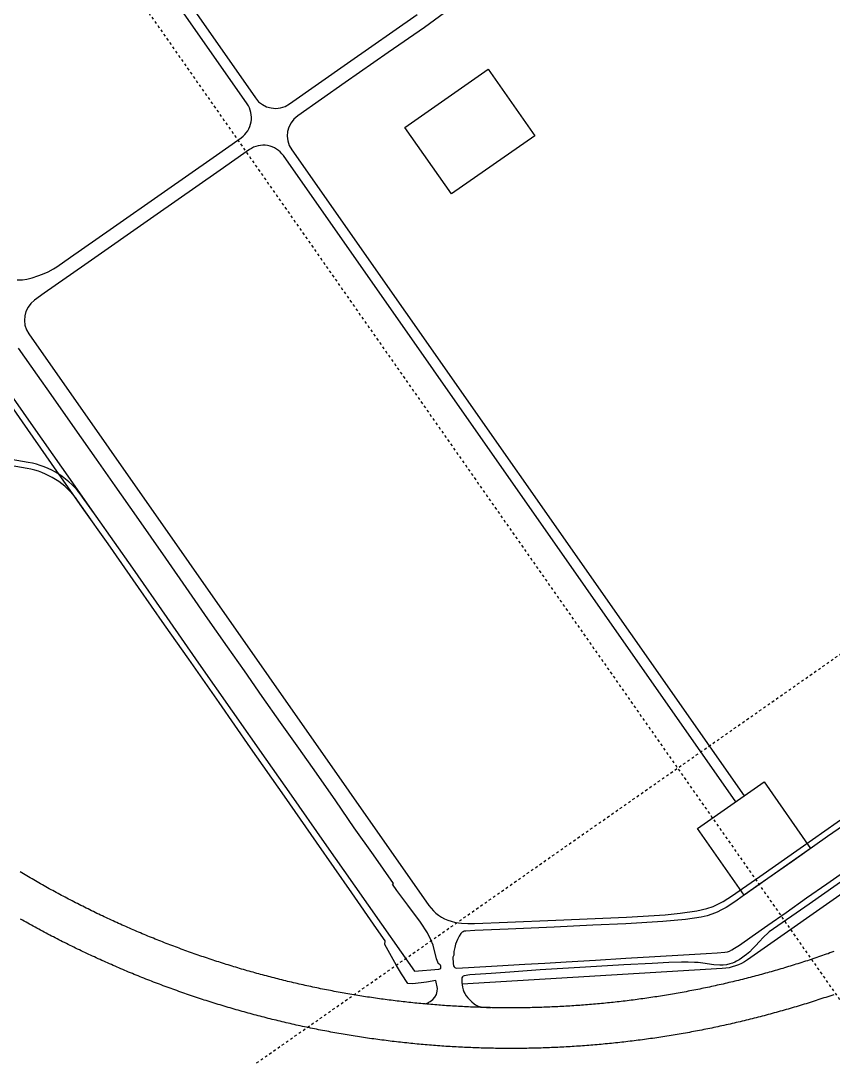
# Model space of a CAD drawing. Header units: millimetres. Extents: x 152904052 to 153933663, y 538271515 to 539240469.
# Drawn here: x 153555842 to 153559844, y 539069502 to 539074607 of the extents above; entities that cross this region are included whole.
import ezdxf

# ---------------------------------------------------------------- set-up
doc = ezdxf.new("R2010")
doc.units = ezdxf.units.MM
doc.linetypes.add('HIDDEN', pattern=[5.08, 2.54, -2.54])
doc.layers.add('BORD', color=7, linetype='Continuous')

msp = doc.modelspace()

# ---------------------------------------------------------------- linework, layer by layer
at = {"layer": 'BORD', "color": 8, "linetype": 'HIDDEN', "ltscale": 5}
for p, q in [((153516059.1, 539132362.1), (153567681, 539058638.4)), ((153522215.5, 539045114.7), (153645088.3, 539131151.2))]:
    msp.add_line(p, q, dxfattribs=at)
at = {"layer": 'BORD', "color": 137, "ltscale": 10}
msp.add_line((153558213.6, 539069745.1), (153558203.8, 539069745.2), dxfattribs=at)
at = {"layer": 'BORD', "color": 133, "ltscale": 10, "flags": 128}
for points in [[(153556213.1, 539072166.2), (153556146.8, 539072260.8, 0.198912), (153555879, 539072431.5), (153555376.2, 539072520.1, -0.198912), (153555127.7, 539072678.4), (153550120.7, 539079829.2, -0.199201), (153550057, 539080117.3), (153550145.9, 539080618.4, 0.198982), (153550077.5, 539080928.7), (153550061.2, 539080952.1)], [(153556188.5, 539072149), (153556122.3, 539072243.6, 0.198912), (153555873.7, 539072401.9), (153555371, 539072490.6, -0.198912), (153555103.1, 539072661.2), (153550096.1, 539079812, -0.199201), (153550027.5, 539080122.5), (153550116.4, 539080623.7, 0.198982), (153550052.9, 539080911.5), (153550036.6, 539080934.9)], [(153562356.4, 539075077.9), (153562235.1, 539074993, 0.414214), (153562205.7, 539074825.9), (153563243.3, 539073344, -0.037305), (153563398.6, 539073082.7), (153563438.7, 539073002.2, -0.371173), (153563374.3, 539072749.3), (153562088.8, 539071849.1), (153561889.9, 539071773), (153561726.1, 539071658.2), (153561586.5, 539071497.5), (153559421.3, 539069981.3, -0.138778), (153559297.8, 539069938.3), (153558016, 539069862.3)], [(153555910.2, 539073230.5, 0.411402), (153555881.7, 539073064.1), (153557852.4, 539070249.6, 0.17274), (153557961.8, 539070171.8)]]:
    msp.add_lwpolyline(points, format="xyb", dxfattribs=at)
at = {"layer": 'BORD', "color": 133}
for points in [[(153556927.5, 539074030.7, 0.414242), (153556957, 539074197.9), (153555607.1, 539076125.7), (153555648.1, 539076154.4), (153556998, 539074226.5, 0.413981), (153557165.1, 539074197)], [(153557206.1, 539074138.4, 0.414069), (153557176.7, 539073971.3), (153559405, 539070788.9)], [(153559364.1, 539070760.2), (153557135.8, 539073942.6, 0.414291), (153556968.6, 539073972)]]:
    msp.add_lwpolyline(points, format="xyb", dxfattribs=at)
at = {"layer": 'BORD', "color": 133, "ltscale": 10, "flags": 128}
for points in [[(153559296.2, 539075598.7), (153559127.2, 539075478.6), (153558877.1, 539075308.1), (153558667.5, 539075162.8), (153558439.3, 539075001.7), (153558204.9, 539074838.1), (153557929, 539074645.2), (153557830.4, 539074574)], [(153557165.1, 539074197), (153557451.5, 539074397.2), (153557794.4, 539074638.3)], [(153557830.4, 539074574), (153557651.7, 539074450.2), (153557439.7, 539074302.1), (153557206.1, 539074138.4)], [(153555824.9, 539073330.5), (153555850.4, 539073331.3), (153555872, 539073334.2), (153555898.2, 539073340), (153555925.6, 539073349.8), (153555949.4, 539073358.7), (153555976.5, 539073370.1), (153556003, 539073385.2), (153556019.5, 539073395.4), (153556086.5, 539073441.6), (153556282.7, 539073579.1), (153556549.7, 539073765.8), (153556789.4, 539073934), (153556927.5, 539074030.7)], [(153556968.6, 539073972), (153556824.8, 539073871.3), (153556498.4, 539073642.5), (153556157.2, 539073403.8), (153555957.7, 539073264.5), (153555910.2, 539073230.5)], [(153555755.3, 539072817.9), (153555903.5, 539072607.3), (153556043.6, 539072407.4), (153556212.3, 539072167.1), (153556392.6, 539071910.1), (153556561.1, 539071668.3), (153556718.4, 539071441.8), (153556883.2, 539071205.6), (153557049.6, 539070969.3), (153557173.8, 539070792.9), (153557337.2, 539070558.8), (153557487.2, 539070344.5), (153557618.4, 539070157.4), (153557715.5, 539070020), (153557781.4, 539069925.8), (153557900.7, 539069935.1), (153557906.6, 539069937.2), (153557911, 539069940.9), (153557912, 539069945.3), (153557911.8, 539069949.5), (153557909.8, 539069954.8), (153557904.7, 539069960.1), (153557899.2, 539069961.9), (153557890.3, 539069987.1), (153557873.8, 539070053.3), (153557862.3, 539070080.7), (153557845, 539070114.5), (153557811.4, 539070166.2), (153557749, 539070250.2), (153557695.1, 539070322.9), (153557673.1, 539070353.7), (153557677.9, 539070357.3), (153557579.8, 539070498.1), (153557485, 539070632.4), (153557393.6, 539070763.8), (153557298.7, 539070900.3), (153557211.7, 539071023.4), (153557122.2, 539071150.3), (153557031.6, 539071279.1), (153556944.9, 539071404.2), (153556861.2, 539071523.4), (153556764.3, 539071661.1), (153556672, 539071793.8), (153556556.1, 539071960.1), (153556412.1, 539072166.1), (153556307, 539072315.8), (153556214.6, 539072447.7), (153556110.9, 539072596.5), (153555991.8, 539072765.7), (153555925.1, 539072860.5), (153555831.1, 539072994.9)], [(153557833.3, 539069764), (153557843.4, 539069768.1), (153557859.1, 539069776.5), (153557871.5, 539069786), (153557881.8, 539069798.1), (153557889.8, 539069810.9), (153557893.9, 539069827.6), (153557894.8, 539069840.2), (153557886.1, 539069880.3), (153557841.3, 539069871.2), (153557773, 539069863.2), (153557749, 539069864.7), (153557716.7, 539069912.6), (153557692.4, 539069952.9), (153557635.2, 539070056.9), (153557637, 539070074.3), (153557595.1, 539070136.3), (153557472.8, 539070311.2), (153557298.8, 539070561), (153557141.8, 539070787), (153556974.2, 539071025.5), (153556818.6, 539071248.4), (153556669.9, 539071461.5), (153556550.7, 539071631.2), (153556422.7, 539071815.4), (153556272, 539072029.8), (153556147, 539072208.1), (153555994, 539072426.3), (153555851, 539072630.6), (153555686.7, 539072865.4)], [(153557961.8, 539070171.8), (153557982.8, 539070165.9), (153558013.8, 539070161.4), (153558043.7, 539070160.7), (153558077.1, 539070160.5), (153558239, 539070166.5), (153558477.5, 539070176.4), (153558825.7, 539070191.2), (153559016.1, 539070203.7), (153559089.8, 539070211.1), (153559171.7, 539070223.5), (153559221.3, 539070234.4), (153559251.9, 539070244.4), (153559276.2, 539070255.6), (153559302.1, 539070268.6), (153559347.3, 539070298.1), (153559397.1, 539070333), (153559482.7, 539070392.1), (153559681.6, 539070532), (153559924.3, 539070701.7), (153560198.3, 539070892.9), (153560470.6, 539071083.2)], [(153560004.5, 539070719.2), (153559816, 539070589.1), (153559639.5, 539070464.9), (153559463.2, 539070340.5), (153559407.2, 539070300.8), (153559371, 539070275.5), (153559340, 539070254.5), (153559317, 539070239.7), (153559294.2, 539070227.3), (153559272.3, 539070216.5), (153559246.7, 539070205.6), (153559222.5, 539070197.7), (153559193.2, 539070191.1), (153559115.6, 539070180.7), (153559004.2, 539070169.5), (153558823.3, 539070158.4), (153558659.7, 539070151.6), (153558469.4, 539070143.1), (153558242.3, 539070132.3), (153558078.2, 539070125.7), (153558034.5, 539070123.3), (153558025.5, 539070122.4), (153558020.7, 539070120.1), (153558016.8, 539070117.2), (153558010.4, 539070110.8), (153558001.4, 539070097.4), (153557992.9, 539070081.2), (153557984.3, 539070058.6), (153557979.7, 539070042.3), (153557975.7, 539070022.4), (153557974.8, 539070003.8), (153557971.1, 539069995.3), (153557972.4, 539069964.2), (153557973.8, 539069951.7), (153557976.2, 539069947.6), (153557979.9, 539069943.9), (153557984.3, 539069941.8), (153557987.8, 539069940.7), (153558048.2, 539069943.9), (153558188.1, 539069951.7), (153558324.8, 539069959.6), (153558423.4, 539069965.4), (153558528.5, 539069971.6), (153558673, 539069979.9), (153558823.2, 539069989.5), (153558965.7, 539069997.7), (153559106.1, 539070006.7), (153559217.7, 539070013.2), (153559272.1, 539070016.7), (153559310.8, 539070019.3), (153559322.8, 539070021.2), (153559333.1, 539070024.2), (153559345.1, 539070030.1), (153559358.4, 539070038.4), (153559381.8, 539070054.2), (153559444.2, 539070097.6), (153559521.2, 539070151.4), (153559611.6, 539070215), (153559712.7, 539070286.1), (153559813.1, 539070355.8), (153559927.3, 539070435.4)], [(153560077.8, 539070503.2), (153559724.9, 539070256), (153559528.8, 539070119.7), (153559523.1, 539070114.5), (153559500.1, 539070092.8), (153559479.1, 539070069.8), (153559463.1, 539070052.4), (153559447.1, 539070035.6), (153559432.7, 539070021.2), (153559417.6, 539070007.8), (153559405.7, 539069998.7), (153559392.1, 539069989.1), (153559380.1, 539069981.1), (153559368.4, 539069974.1), (153559359.7, 539069969.7), (153559348, 539069964.6), (153559334.1, 539069961.1), (153559317.8, 539069956.7), (153559302.2, 539069954.6), (153559284.8, 539069954.4), (153559256.6, 539069957), (153559202.5, 539069964.7), (153559178.9, 539069967.7), (153559161, 539069968.6), (153559129.3, 539069969.7), (153559096, 539069970), (153559034.6, 539069968.8), (153558952, 539069964.1), (153558813.4, 539069956.5), (153558624.5, 539069945), (153558401.3, 539069931.4), (153558251.2, 539069921.5), (153558159.4, 539069914.4), (153558053.8, 539069906.9), (153558025.8, 539069902.3), (153558020.6, 539069900.5), (153558017.2, 539069897.4), (153558015, 539069893), (153558015, 539069870.5), (153558017.9, 539069846), (153558020.8, 539069834.5), (153558024.2, 539069824.3), (153558028.7, 539069816), (153558036.2, 539069804.8), (153558045, 539069794.7), (153558054.5, 539069784.2), (153558064.6, 539069774.4), (153558075.2, 539069765.3), (153558082.8, 539069759.7), (153558091.7, 539069754.8), (153558100.8, 539069752.4), (153558110.3, 539069750.4), (153558135.4, 539069747.4), (153558159.8, 539069745.9)]]:
    msp.add_lwpolyline(points, dxfattribs=at)
msp.add_lwpolyline([(153558373.6, 539074040.3), (153557964, 539073753.5), (153557734.6, 539074081.2), (153558144.1, 539074368)], close=True, dxfattribs=at)
at = {"layer": 'BORD', "color": 133}
msp.add_lwpolyline([(153559175.7, 539070628.3), (153559503.3, 539070857.7), (153559732.8, 539070530.1), (153559405.1, 539070300.6)], close=True, dxfattribs=at)
at = {"layer": 'BORD', "color": 137, "ltscale": 10, "flags": 128}
for points in [[(153558203.8, 539069745.2), (153558194, 539069745.3), (153558184.2, 539069745.4), (153558174.4, 539069745.6), (153558164.6, 539069745.8), (153558154.8, 539069746), (153558145, 539069746.2), (153558135.2, 539069746.4), (153558125.5, 539069746.7), (153558115.7, 539069747), (153558105.9, 539069747.3), (153558096.1, 539069747.6), (153558086.3, 539069748), (153558076.5, 539069748.3), (153558066.7, 539069748.7), (153558057, 539069749.1), (153558047.2, 539069749.6), (153558037.4, 539069750), (153558027.6, 539069750.5), (153558017.8, 539069751), (153558008.1, 539069751.5), (153557998.3, 539069752), (153557988.5, 539069752.5), (153557978.7, 539069753.1), (153557969, 539069753.7), (153557959.2, 539069754.3), (153557949.4, 539069754.9), (153557939.6, 539069755.6), (153557929.9, 539069756.3), (153557920.1, 539069757), (153557910.3, 539069757.7), (153557900.6, 539069758.4), (153557890.8, 539069759.2), (153557881.1, 539069759.9), (153557871.3, 539069760.7), (153557861.5, 539069761.5), (153557851.8, 539069762.4), (153557842, 539069763.2), (153557832.3, 539069764.1), (153557822.5, 539069765), (153557812.8, 539069765.9), (153557803, 539069766.8), (153557793.3, 539069767.8), (153557783.5, 539069768.8), (153557773.8, 539069769.8), (153557764.1, 539069770.8), (153557754.3, 539069771.8), (153557744.6, 539069772.9), (153557734.9, 539069774), (153557725.1, 539069775.1), (153557715.4, 539069776.2), (153557705.7, 539069777.3), (153557696, 539069778.5), (153557686.2, 539069779.7), (153557676.5, 539069780.9), (153557666.8, 539069782.1), (153557657.1, 539069783.3), (153557647.4, 539069784.6), (153557637.7, 539069785.9), (153557628, 539069787.2), (153557618.3, 539069788.5), (153557608.6, 539069789.8), (153557598.9, 539069791.2), (153557589.2, 539069792.6), (153557579.5, 539069794), (153557569.8, 539069795.4), (153557560.1, 539069796.8), (153557550.4, 539069798.3), (153557540.7, 539069799.8), (153557531.1, 539069801.3), (153557521.4, 539069802.8), (153557511.7, 539069804.3), (153557502.1, 539069805.9), (153557492.4, 539069807.5), (153557482.7, 539069809.1), (153557473.1, 539069810.7), (153557463.4, 539069812.4), (153557453.8, 539069814), (153557444.1, 539069815.7), (153557434.5, 539069817.4), (153557424.9, 539069819.1), (153557415.2, 539069820.9), (153557405.6, 539069822.6), (153557396, 539069824.4), (153557386.3, 539069826.2), (153557376.7, 539069828), (153557367.1, 539069829.9), (153557357.5, 539069831.8), (153557347.9, 539069833.6), (153557338.3, 539069835.5), (153557328.7, 539069837.5), (153557319.1, 539069839.4), (153557309.5, 539069841.4), (153557299.9, 539069843.4), (153557290.3, 539069845.4), (153557280.7, 539069847.4), (153557271.2, 539069849.4), (153557261.6, 539069851.5), (153557252, 539069853.6), (153557242.5, 539069855.7), (153557232.9, 539069857.8), (153557223.3, 539069859.9), (153557213.8, 539069862.1), (153557204.2, 539069864.3), (153557194.7, 539069866.5), (153557185.2, 539069868.7), (153557175.6, 539069871), (153557166.1, 539069873.2), (153557156.6, 539069875.5), (153557147.1, 539069877.8), (153557137.6, 539069880.1), (153557128.1, 539069882.5), (153557118.5, 539069884.8), (153557109.1, 539069887.2), (153557099.6, 539069889.6), (153557090.1, 539069892), (153557080.6, 539069894.5), (153557071.1, 539069896.9), (153557061.6, 539069899.4), (153557052.2, 539069901.9), (153557042.7, 539069904.4), (153557033.3, 539069907), (153557023.8, 539069909.5), (153557014.4, 539069912.1), (153557004.9, 539069914.7), (153556995.5, 539069917.3), (153556986.1, 539069920), (153556976.6, 539069922.6), (153556967.2, 539069925.3), (153556957.8, 539069928), (153556948.4, 539069930.7), (153556939, 539069933.5), (153556929.6, 539069936.2), (153556920.2, 539069939), (153556910.8, 539069941.8), (153556901.4, 539069944.6), (153556892.1, 539069947.4), (153556882.7, 539069950.3), (153556873.3, 539069953.2), (153556864, 539069956.1), (153556854.6, 539069959), (153556845.3, 539069961.9), (153556836, 539069964.9), (153556826.6, 539069967.8), (153556817.3, 539069970.8), (153556808, 539069973.8), (153556798.7, 539069976.8), (153556789.4, 539069979.9), (153556780.1, 539069983), (153556770.8, 539069986.1), (153556761.5, 539069989.2), (153556752.2, 539069992.3), (153556742.9, 539069995.4), (153556733.7, 539069998.6), (153556724.4, 539070001.8), (153556715.2, 539070005), (153556705.9, 539070008.2), (153556696.7, 539070011.4), (153556687.4, 539070014.7), (153556678.2, 539070018), (153556669, 539070021.3), (153556659.8, 539070024.6), (153556650.6, 539070027.9), (153556641.4, 539070031.3), (153556632.2, 539070034.7), (153556623, 539070038.1), (153556613.8, 539070041.5), (153556604.7, 539070044.9), (153556595.5, 539070048.4), (153556586.3, 539070051.8), (153556577.2, 539070055.3), (153556568, 539070058.8), (153556558.9, 539070062.4), (153556549.8, 539070065.9), (153556540.7, 539070069.5), (153556531.6, 539070073.1), (153556522.4, 539070076.7), (153556513.4, 539070080.3), (153556504.3, 539070083.9), (153556495.2, 539070087.6), (153556486.1, 539070091.3), (153556477, 539070095), (153556468, 539070098.7), (153556458.9, 539070102.4), (153556449.9, 539070106.2), (153556440.9, 539070109.9), (153556431.8, 539070113.7), (153556422.8, 539070117.6), (153556413.8, 539070121.4), (153556404.8, 539070125.2), (153556395.8, 539070129.1), (153556386.8, 539070133), (153556377.8, 539070136.9), (153556368.9, 539070140.8), (153556359.9, 539070144.8), (153556350.9, 539070148.7), (153556342, 539070152.7), (153556333.1, 539070156.7), (153556324.1, 539070160.7), (153556315.2, 539070164.8), (153556306.3, 539070168.8), (153556297.4, 539070172.9), (153556288.5, 539070177), (153556279.6, 539070181.1), (153556270.7, 539070185.2), (153556261.9, 539070189.4), (153556253, 539070193.5), (153556244.1, 539070197.7), (153556235.3, 539070201.9), (153556226.5, 539070206.1), (153556217.6, 539070210.4), (153556208.8, 539070214.6), (153556200, 539070218.9), (153556191.2, 539070223.2), (153556182.4, 539070227.5), (153556173.6, 539070231.9), (153556164.9, 539070236.2), (153556156.1, 539070240.6), (153556147.4, 539070245), (153556138.6, 539070249.4), (153556129.9, 539070253.8), (153556121.1, 539070258.2), (153556112.4, 539070262.7), (153556103.7, 539070267.2), (153556095, 539070271.7), (153556086.3, 539070276.2), (153556077.7, 539070280.7), (153556069, 539070285.2), (153556060.3, 539070289.8), (153556051.7, 539070294.4), (153556043, 539070299), (153556034.4, 539070303.6), (153556025.8, 539070308.3), (153556017.2, 539070312.9), (153556008.6, 539070317.6), (153556000, 539070322.3), (153555991.4, 539070327), (153555982.8, 539070331.7), (153555974.2, 539070336.5), (153555965.7, 539070341.2), (153555957.1, 539070346), (153555948.6, 539070350.8), (153555940.1, 539070355.6), (153555931.6, 539070360.5), (153555923.1, 539070365.3), (153555914.6, 539070370.2), (153555906.1, 539070375.1), (153555897.6, 539070380), (153555889.1, 539070384.9), (153555880.7, 539070389.9), (153555872.3, 539070394.8), (153555863.8, 539070399.8), (153555855.4, 539070404.8), (153555847, 539070409.8), (153555838.6, 539070414.8)], [(153559846.4, 539069809.8), (153559836.7, 539069806.5), (153559827.1, 539069803.2), (153559817.4, 539069799.9), (153559807.7, 539069796.7), (153559798, 539069793.5), (153559788.3, 539069790.3), (153559778.6, 539069787.1), (153559768.9, 539069783.9), (153559759.2, 539069780.8), (153559749.5, 539069777.7), (153559739.8, 539069774.6), (153559730, 539069771.5), (153559720.3, 539069768.5), (153559710.6, 539069765.4), (153559700.8, 539069762.4), (153559691, 539069759.4), (153559681.3, 539069756.4), (153559671.5, 539069753.5), (153559661.7, 539069750.5), (153559651.9, 539069747.6), (153559642.2, 539069744.7), (153559632.4, 539069741.8), (153559622.6, 539069739), (153559612.8, 539069736.1), (153559602.9, 539069733.3), (153559593.1, 539069730.5), (153559583.3, 539069727.8), (153559573.5, 539069725), (153559563.6, 539069722.3), (153559553.8, 539069719.6), (153559543.9, 539069716.9), (153559534.1, 539069714.2), (153559524.2, 539069711.6), (153559514.4, 539069708.9), (153559504.5, 539069706.3), (153559494.6, 539069703.7), (153559484.7, 539069701.2), (153559474.9, 539069698.6), (153559465, 539069696.1), (153559455.1, 539069693.6), (153559445.2, 539069691.1), (153559435.3, 539069688.6), (153559425.4, 539069686.2), (153559415.4, 539069683.8), (153559405.5, 539069681.4), (153559395.6, 539069679), (153559385.7, 539069676.6), (153559375.7, 539069674.3), (153559365.8, 539069672), (153559355.8, 539069669.7), (153559345.9, 539069667.4), (153559335.9, 539069665.1), (153559326, 539069662.9), (153559316, 539069660.7), (153559306, 539069658.5), (153559296.1, 539069656.3), (153559286.1, 539069654.1), (153559276.1, 539069652), (153559266.1, 539069649.9), (153559256.1, 539069647.8), (153559246.1, 539069645.7), (153559236.1, 539069643.7), (153559226.1, 539069641.7), (153559216.1, 539069639.6), (153559206.1, 539069637.7), (153559196.1, 539069635.7), (153559186.1, 539069633.7), (153559176, 539069631.8), (153559166, 539069629.9), (153559156, 539069628), (153559145.9, 539069626.2), (153559135.9, 539069624.3), (153559125.9, 539069622.5), (153559115.8, 539069620.7), (153559105.7, 539069618.9), (153559095.7, 539069617.2), (153559085.6, 539069615.4), (153559075.6, 539069613.7), (153559065.5, 539069612), (153559055.4, 539069610.3), (153559045.4, 539069608.7), (153559035.3, 539069607.1), (153559025.2, 539069605.5), (153559015.1, 539069603.9), (153559005, 539069602.3), (153558994.9, 539069600.7), (153558984.8, 539069599.2), (153558974.8, 539069597.7), (153558964.7, 539069596.2), (153558954.5, 539069594.8), (153558944.4, 539069593.3), (153558934.3, 539069591.9), (153558924.2, 539069590.5), (153558914.1, 539069589.1), (153558904, 539069587.8), (153558893.9, 539069586.4), (153558883.7, 539069585.1), (153558873.6, 539069583.8), (153558863.5, 539069582.5), (153558853.4, 539069581.3), (153558843.2, 539069580.1), (153558833.1, 539069578.8), (153558823, 539069577.7), (153558812.8, 539069576.5), (153558802.7, 539069575.3), (153558792.5, 539069574.2), (153558782.4, 539069573.1), (153558772.2, 539069572), (153558762.1, 539069571), (153558751.9, 539069569.9), (153558741.8, 539069568.9), (153558731.6, 539069567.9), (153558721.4, 539069566.9), (153558711.3, 539069566), (153558701.1, 539069565), (153558690.9, 539069564.1), (153558680.8, 539069563.2), (153558670.6, 539069562.3), (153558660.4, 539069561.5), (153558650.3, 539069560.7), (153558640.1, 539069559.9), (153558629.9, 539069559.1), (153558619.7, 539069558.3), (153558609.5, 539069557.6), (153558599.4, 539069556.8), (153558589.2, 539069556.1), (153558579, 539069555.5), (153558568.8, 539069554.8), (153558558.6, 539069554.2), (153558548.4, 539069553.5), (153558538.2, 539069552.9), (153558528, 539069552.4), (153558517.8, 539069551.8), (153558507.7, 539069551.3), (153558497.5, 539069550.8), (153558487.3, 539069550.3), (153558477.1, 539069549.8), (153558466.9, 539069549.4), (153558456.7, 539069548.9), (153558446.5, 539069548.5), (153558436.3, 539069548.1), (153558426.1, 539069547.8), (153558415.9, 539069547.4), (153558405.7, 539069547.1), (153558395.4, 539069546.8), (153558385.2, 539069546.5), (153558375, 539069546.3), (153558364.8, 539069546.1), (153558354.6, 539069545.8), (153558344.4, 539069545.6), (153558334.2, 539069545.5), (153558324, 539069545.3), (153558313.8, 539069545.2), (153558303.6, 539069545.1), (153558293.4, 539069545), (153558283.2, 539069544.9), (153558273, 539069544.9), (153558262.8, 539069544.9), (153558252.6, 539069544.9), (153558242.3, 539069544.9), (153558232.1, 539069544.9), (153558221.9, 539069545), (153558211.7, 539069545.1), (153558201.5, 539069545.2), (153558191.3, 539069545.3), (153558181.1, 539069545.5), (153558170.9, 539069545.6), (153558160.7, 539069545.8), (153558150.5, 539069546), (153558140.3, 539069546.3), (153558130.1, 539069546.5), (153558119.9, 539069546.8), (153558109.7, 539069547.1), (153558099.5, 539069547.4), (153558089.3, 539069547.7), (153558079, 539069548.1), (153558068.8, 539069548.5), (153558058.6, 539069548.9), (153558048.4, 539069549.3), (153558038.2, 539069549.8), (153558028.1, 539069550.2), (153558017.9, 539069550.7), (153558007.7, 539069551.2), (153557997.5, 539069551.7), (153557987.3, 539069552.3), (153557977.1, 539069552.9), (153557966.9, 539069553.5), (153557956.7, 539069554.1), (153557946.5, 539069554.7), (153557936.3, 539069555.4), (153557926.1, 539069556.1), (153557916, 539069556.8), (153557905.8, 539069557.5), (153557895.6, 539069558.2), (153557885.4, 539069559), (153557875.2, 539069559.8), (153557865.1, 539069560.6), (153557854.9, 539069561.4), (153557844.7, 539069562.2), (153557834.5, 539069563.1), (153557824.4, 539069564), (153557814.2, 539069564.9), (153557804, 539069565.8), (153557793.9, 539069566.8), (153557783.7, 539069567.8), (153557773.5, 539069568.8), (153557763.4, 539069569.8), (153557753.2, 539069570.8), (153557743.1, 539069571.9), (153557732.9, 539069573), (153557722.8, 539069574.1), (153557712.6, 539069575.2), (153557702.5, 539069576.3), (153557692.4, 539069577.5), (153557682.2, 539069578.7), (153557672.1, 539069579.9), (153557661.9, 539069581.1), (153557651.8, 539069582.4), (153557641.7, 539069583.7), (153557631.6, 539069585), (153557621.4, 539069586.3), (153557611.3, 539069587.6), (153557601.2, 539069589), (153557591.1, 539069590.3), (153557581, 539069591.7), (153557570.9, 539069593.1), (153557560.7, 539069594.6), (153557550.6, 539069596), (153557540.5, 539069597.5), (153557530.4, 539069599), (153557520.4, 539069600.6), (153557510.3, 539069602.1), (153557500.2, 539069603.7), (153557490.1, 539069605.3), (153557480, 539069606.9), (153557469.9, 539069608.5), (153557459.9, 539069610.1), (153557449.8, 539069611.8), (153557439.7, 539069613.5), (153557429.7, 539069615.2), (153557419.6, 539069617), (153557409.5, 539069618.7), (153557399.5, 539069620.5), (153557389.4, 539069622.3), (153557379.4, 539069624.1), (153557369.4, 539069625.9), (153557359.3, 539069627.8), (153557349.3, 539069629.7), (153557339.3, 539069631.6), (153557329.2, 539069633.5), (153557319.2, 539069635.4), (153557309.2, 539069637.4), (153557299.2, 539069639.4), (153557289.2, 539069641.4), (153557279.2, 539069643.4), (153557269.2, 539069645.5), (153557259.2, 539069647.5), (153557249.2, 539069649.6), (153557239.2, 539069651.7), (153557229.2, 539069653.9), (153557219.2, 539069656), (153557209.2, 539069658.2), (153557199.3, 539069660.4), (153557189.3, 539069662.6), (153557179.4, 539069664.8), (153557169.4, 539069667.1), (153557159.4, 539069669.4), (153557149.5, 539069671.7), (153557139.6, 539069674), (153557129.6, 539069676.3), (153557119.7, 539069678.7), (153557109.8, 539069681.1), (153557099.8, 539069683.5), (153557089.9, 539069685.9), (153557080, 539069688.3), (153557070.1, 539069690.8), (153557060.2, 539069693.3), (153557050.3, 539069695.8), (153557040.4, 539069698.3), (153557030.5, 539069700.9), (153557020.6, 539069703.4), (153557010.8, 539069706), (153557000.9, 539069708.6), (153556991, 539069711.2), (153556981.2, 539069713.9), (153556971.3, 539069716.6), (153556961.5, 539069719.2), (153556951.6, 539069721.9), (153556941.8, 539069724.7), (153556932, 539069727.4), (153556922.1, 539069730.2), (153556912.3, 539069733), (153556902.5, 539069735.8), (153556892.7, 539069738.6), (153556882.9, 539069741.5), (153556873.1, 539069744.4), (153556863.3, 539069747.3), (153556853.5, 539069750.2), (153556843.8, 539069753.1), (153556834, 539069756.1), (153556824.2, 539069759), (153556814.5, 539069762), (153556804.7, 539069765), (153556795, 539069768.1), (153556785.2, 539069771.1), (153556775.5, 539069774.2), (153556765.8, 539069777.3), (153556756, 539069780.4), (153556746.3, 539069783.6), (153556736.6, 539069786.7), (153556726.9, 539069789.9), (153556717.2, 539069793.1), (153556707.5, 539069796.3), (153556697.8, 539069799.6), (153556688.2, 539069802.8), (153556678.5, 539069806.1), (153556668.8, 539069809.4), (153556659.2, 539069812.7), (153556649.5, 539069816), (153556639.9, 539069819.4), (153556630.3, 539069822.8), (153556620.6, 539069826.2), (153556611, 539069829.6), (153556601.4, 539069833), (153556591.8, 539069836.5), (153556582.2, 539069840), (153556572.6, 539069843.5), (153556563, 539069847), (153556553.5, 539069850.5), (153556543.9, 539069854.1), (153556534.3, 539069857.7), (153556524.8, 539069861.3), (153556515.2, 539069864.9), (153556505.7, 539069868.5), (153556496.2, 539069872.2), (153556486.6, 539069875.9), (153556477.1, 539069879.6), (153556467.6, 539069883.3), (153556458.1, 539069887), (153556448.6, 539069890.8), (153556439.2, 539069894.6), (153556429.7, 539069898.4), (153556420.2, 539069902.2), (153556410.7, 539069906), (153556401.3, 539069909.9), (153556391.9, 539069913.7), (153556382.4, 539069917.6), (153556373, 539069921.5), (153556363.6, 539069925.5), (153556354.2, 539069929.4), (153556344.8, 539069933.4), (153556335.4, 539069937.4), (153556326, 539069941.4), (153556316.6, 539069945.5), (153556307.2, 539069949.5), (153556297.9, 539069953.6), (153556288.5, 539069957.7), (153556279.2, 539069961.8), (153556269.8, 539069965.9), (153556260.5, 539069970.1), (153556251.2, 539069974.2), (153556241.9, 539069978.4), (153556232.6, 539069982.6), (153556223.3, 539069986.9), (153556214, 539069991.1), (153556204.7, 539069995.4), (153556195.5, 539069999.7), (153556186.2, 539070004), (153556177, 539070008.3), (153556167.7, 539070012.6), (153556158.5, 539070017), (153556149.3, 539070021.4), (153556140.1, 539070025.8), (153556130.9, 539070030.2), (153556121.7, 539070034.6), (153556112.5, 539070039.1), (153556103.3, 539070043.6), (153556094.1, 539070048.1), (153556085, 539070052.6), (153556075.8, 539070057.1), (153556066.7, 539070061.7), (153556057.6, 539070066.2), (153556048.5, 539070070.8), (153556039.4, 539070075.4), (153556030.3, 539070080.1), (153556021.2, 539070084.7), (153556012.1, 539070089.4), (153556003, 539070094.1), (153555994, 539070098.8), (153555984.9, 539070103.5), (153555975.9, 539070108.2), (153555966.8, 539070113), (153555957.8, 539070117.8), (153555948.8, 539070122.6), (153555939.8, 539070127.4), (153555930.8, 539070132.2), (153555921.8, 539070137.1), (153555912.9, 539070142), (153555903.9, 539070146.9), (153555895, 539070151.8), (153555886, 539070156.7), (153555877.1, 539070161.7), (153555868.2, 539070166.6), (153555859.3, 539070171.6), (153555850.4, 539070176.6), (153555841.5, 539070181.6)], [(153559846.2, 539070021.7), (153559837, 539070018.4), (153559827.8, 539070015.1), (153559818.5, 539070011.8), (153559809.3, 539070008.6), (153559800, 539070005.4), (153559790.8, 539070002.2), (153559781.5, 539069999), (153559772.3, 539069995.8), (153559763, 539069992.7), (153559753.7, 539069989.5), (153559744.4, 539069986.4), (153559735.1, 539069983.3), (153559725.8, 539069980.3), (153559716.5, 539069977.2), (153559707.2, 539069974.2), (153559697.9, 539069971.2), (153559688.6, 539069968.2), (153559679.3, 539069965.2), (153559669.9, 539069962.3), (153559660.6, 539069959.3), (153559651.2, 539069956.4), (153559641.9, 539069953.5), (153559632.5, 539069950.6), (153559623.1, 539069947.8), (153559613.8, 539069944.9), (153559604.4, 539069942.1), (153559595, 539069939.3), (153559585.6, 539069936.6), (153559576.2, 539069933.8), (153559566.8, 539069931.1), (153559557.4, 539069928.3), (153559548, 539069925.6), (153559538.6, 539069923), (153559529.2, 539069920.3), (153559519.7, 539069917.7), (153559510.3, 539069915), (153559500.9, 539069912.4), (153559491.4, 539069909.9), (153559482, 539069907.3), (153559472.5, 539069904.8), (153559463, 539069902.2), (153559453.6, 539069899.7), (153559444.1, 539069897.2), (153559434.6, 539069894.8), (153559425.2, 539069892.3), (153559415.7, 539069889.9), (153559406.2, 539069887.5), (153559396.7, 539069885.1), (153559387.2, 539069882.8), (153559377.7, 539069880.4), (153559368.2, 539069878.1), (153559358.6, 539069875.8), (153559349.1, 539069873.5), (153559339.6, 539069871.2), (153559330.1, 539069869), (153559320.5, 539069866.8), (153559311, 539069864.6), (153559301.4, 539069862.4), (153559291.9, 539069860.2), (153559282.3, 539069858.1), (153559272.8, 539069855.9), (153559263.2, 539069853.8), (153559253.7, 539069851.7), (153559244.1, 539069849.7), (153559234.5, 539069847.6), (153559224.9, 539069845.6), (153559215.3, 539069843.6), (153559205.8, 539069841.6), (153559196.2, 539069839.6), (153559186.6, 539069837.7), (153559177, 539069835.8), (153559167.4, 539069833.9), (153559157.8, 539069832), (153559148.1, 539069830.1), (153559138.5, 539069828.3), (153559128.9, 539069826.4), (153559119.3, 539069824.6), (153559109.7, 539069822.8), (153559100, 539069821.1), (153559090.4, 539069819.3), (153559080.7, 539069817.6), (153559071.1, 539069815.9), (153559061.5, 539069814.2), (153559051.8, 539069812.6), (153559042.2, 539069810.9), (153559032.5, 539069809.3), (153559022.8, 539069807.7), (153559013.2, 539069806.1), (153559003.5, 539069804.5), (153558993.8, 539069803), (153558984.2, 539069801.5), (153558974.5, 539069800), (153558964.8, 539069798.5), (153558955.1, 539069797), (153558945.5, 539069795.6), (153558935.8, 539069794.1), (153558926.1, 539069792.7), (153558916.4, 539069791.3), (153558906.7, 539069790), (153558897, 539069788.6), (153558887.3, 539069787.3), (153558877.6, 539069786), (153558867.9, 539069784.7), (153558858.2, 539069783.5), (153558848.5, 539069782.2), (153558838.7, 539069781), (153558829, 539069779.8), (153558819.3, 539069778.6), (153558809.6, 539069777.5), (153558799.9, 539069776.3), (153558790.1, 539069775.2), (153558780.4, 539069774.1), (153558770.7, 539069773), (153558760.9, 539069772), (153558751.2, 539069770.9), (153558741.5, 539069769.9), (153558731.7, 539069768.9), (153558722, 539069767.9), (153558712.2, 539069767), (153558702.5, 539069766), (153558692.7, 539069765.1), (153558683, 539069764.2), (153558673.2, 539069763.3), (153558663.5, 539069762.5), (153558653.7, 539069761.6), (153558644, 539069760.8), (153558634.2, 539069760), (153558624.4, 539069759.2), (153558614.7, 539069758.5), (153558604.9, 539069757.8), (153558595.2, 539069757), (153558585.4, 539069756.3), (153558575.6, 539069755.7), (153558565.8, 539069755), (153558556.1, 539069754.4), (153558546.3, 539069753.8), (153558536.5, 539069753.2), (153558526.8, 539069752.6), (153558517, 539069752.1), (153558507.2, 539069751.5), (153558497.4, 539069751), (153558487.6, 539069750.5), (153558477.9, 539069750.1), (153558468.1, 539069749.6), (153558458.3, 539069749.2), (153558448.5, 539069748.8), (153558438.7, 539069748.4), (153558428.9, 539069748), (153558419.2, 539069747.7), (153558409.4, 539069747.3), (153558399.6, 539069747), (153558389.8, 539069746.7), (153558380, 539069746.5), (153558370.2, 539069746.2), (153558360.4, 539069746), (153558350.6, 539069745.8), (153558340.9, 539069745.6), (153558331.1, 539069745.4), (153558321.3, 539069745.3), (153558311.5, 539069745.2), (153558301.7, 539069745.1), (153558291.9, 539069745), (153558282.1, 539069744.9), (153558272.3, 539069744.9), (153558262.5, 539069744.9), (153558252.7, 539069744.9), (153558242.9, 539069744.9), (153558233.2, 539069744.9), (153558223.4, 539069745), (153558213.6, 539069745.1)]]:
    msp.add_lwpolyline(points, dxfattribs=at)

doc.saveas('drawing.dxf')
